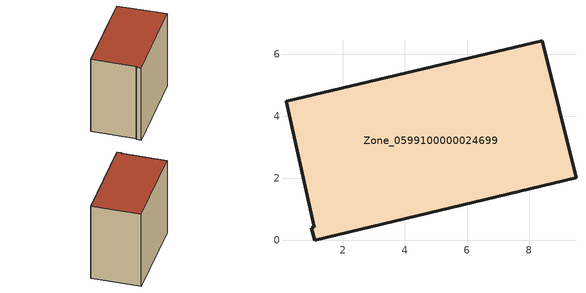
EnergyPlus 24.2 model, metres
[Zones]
Zone_0599100000024699
 floor ground (C_G): 1.08,0.43 0.17,4.49 8.43,6.44 9.51,2.02 1.09,0 0.99,0.41 z0
 wall outside (C_F): 1.09,0 9.51,2.02 8.43,6.44 0.17,4.49 1.08,0.43 0.99,0.41 1.09,0 z0:7.54
 roof outside (C_R): 1.08,0.43 0.99,0.41 1.09,0 9.51,2.02 8.43,6.44 0.17,4.49 z7.54
[BUILDING]
Pand.0599100000024699: North Axis=0; Terrain=City; Loads Convergence Tolerance Value=0.04; Temperature Convergence Tolerance Value=0.4; Solar Distribution=FullExterior; Maximum Number of Warmup Days=25; Minimum Number of Warmup Days=1
[Site:Location]
Rotterdam.The.Hague.AP_ZH_NLD Design_Conditions: Latitude=51.96; Longitude=4.45; Time Zone=1; Elevation=-4.5
[SITE:GROUNDTEMPERATURE:BUILDINGSURFACE]
18, 18, 18, 18, 18, 18, 18, 18, 18, 18, 18, 18
[MATERIAL] Thermal Absorptance=0.9; Solar Absorptance=0.7; Visible Absorptance=0.7
Name | Roughness | Thickness | Conductivity | Density | Specific Heat
G.TI.1946 | MediumSmooth | 0.15 | 1 | 540 | 1210
F.TI.1946 | Rough | 0.3 | 0.857143 | 1920 | 840
R.TI.1946 | MediumRough | 0.2 | 0.1 | 1500 | 1000
[CONSTRUCTION]
C_G: G.TI.1946
C_F: F.TI.1946
C_R: R.TI.1946
[ZONE]
Zone_0599100000024699: Type=1; Multiplier=1; Ceiling Height=Autocalculate; Volume=Autocalculate; Floor Area=autocalculate; Part of Total Floor Area=Yes
[ZONEINFILTRATION:DESIGNFLOWRATE]
Infil_Zone_0599100000024699: Zone or ZoneList or Space or SpaceList=Zone_0599100000024699; Schedule=AlwaysOn; Design Flow Rate Calculation Method=Flow/Area; Flow Rate per Floor Area=0.003; Constant Term Coefficient=1; Temperature Term Coefficient=0; Velocity Term Coefficient=0; Velocity Squared Term Coefficient=0
[HVACTEMPLATE:ZONE:IDEALLOADSAIRSYSTEM]
Zone_0599100000024699: Maximum Heating Supply Air Temperature=50; Minimum Cooling Supply Air Temperature=13; Maximum Heating Supply Air Humidity Ratio=0.0156; Minimum Cooling Supply Air Humidity Ratio=0.0077; Heating Limit=NoLimit; Cooling Limit=NoLimit; Dehumidification Control Type=ConstantSensibleHeatRatio; Cooling Sensible Heat Ratio=0.7; Dehumidification Setpoint=60; Humidification Control Type=None; Humidification Setpoint=30; Outdoor Air Method=None; Outdoor Air Flow Rate per Person=0.00944; Outdoor Air Flow Rate per Zone Floor Area=0; Outdoor Air Flow Rate per Zone=0; Demand Controlled Ventilation Type=None; Outdoor Air Economizer Type=NoEconomizer; Heat Recovery Type=None; Sensible Heat Recovery Effectiveness=0.7; Latent Heat Recovery Effectiveness=0.65
[ZONECONTROL:THERMOSTAT]
ThermostatControl_Zone_0599100000024699: Zone or ZoneList=Zone_0599100000024699; Control Type Schedule=DualSetpointControlType; Control 1=Thermostat_Zone_0599100000024699; Temperature Difference Between Cutout And Setpoint=0
[THERMOSTATSETPOINT:DUALSETPOINT]
Thermostat_Zone_0599100000024699: Heating Setpoint Temperature Schedule=HeatingSetpoint_Zone_0599100000024699; Cooling Setpoint Temperature Schedule=CoolingSetpoint_Zone_0599100000024699
[SCHEDULE:COMPACT]
HeatingSetpoint_Zone_0599100000024699: Through: 12/31, For: AllDays, Until: 24:00, 21
CoolingSetpoint_Zone_0599100000024699: Through: 12/31, For: AllDays, Until: 24:00, 24
DualSetpointControlType: Through: 12/31, For: AllDays, Until: 24:00, 4
AlwaysOn: Through: 12/31, For: AllDays, Until: 24:00, 1
